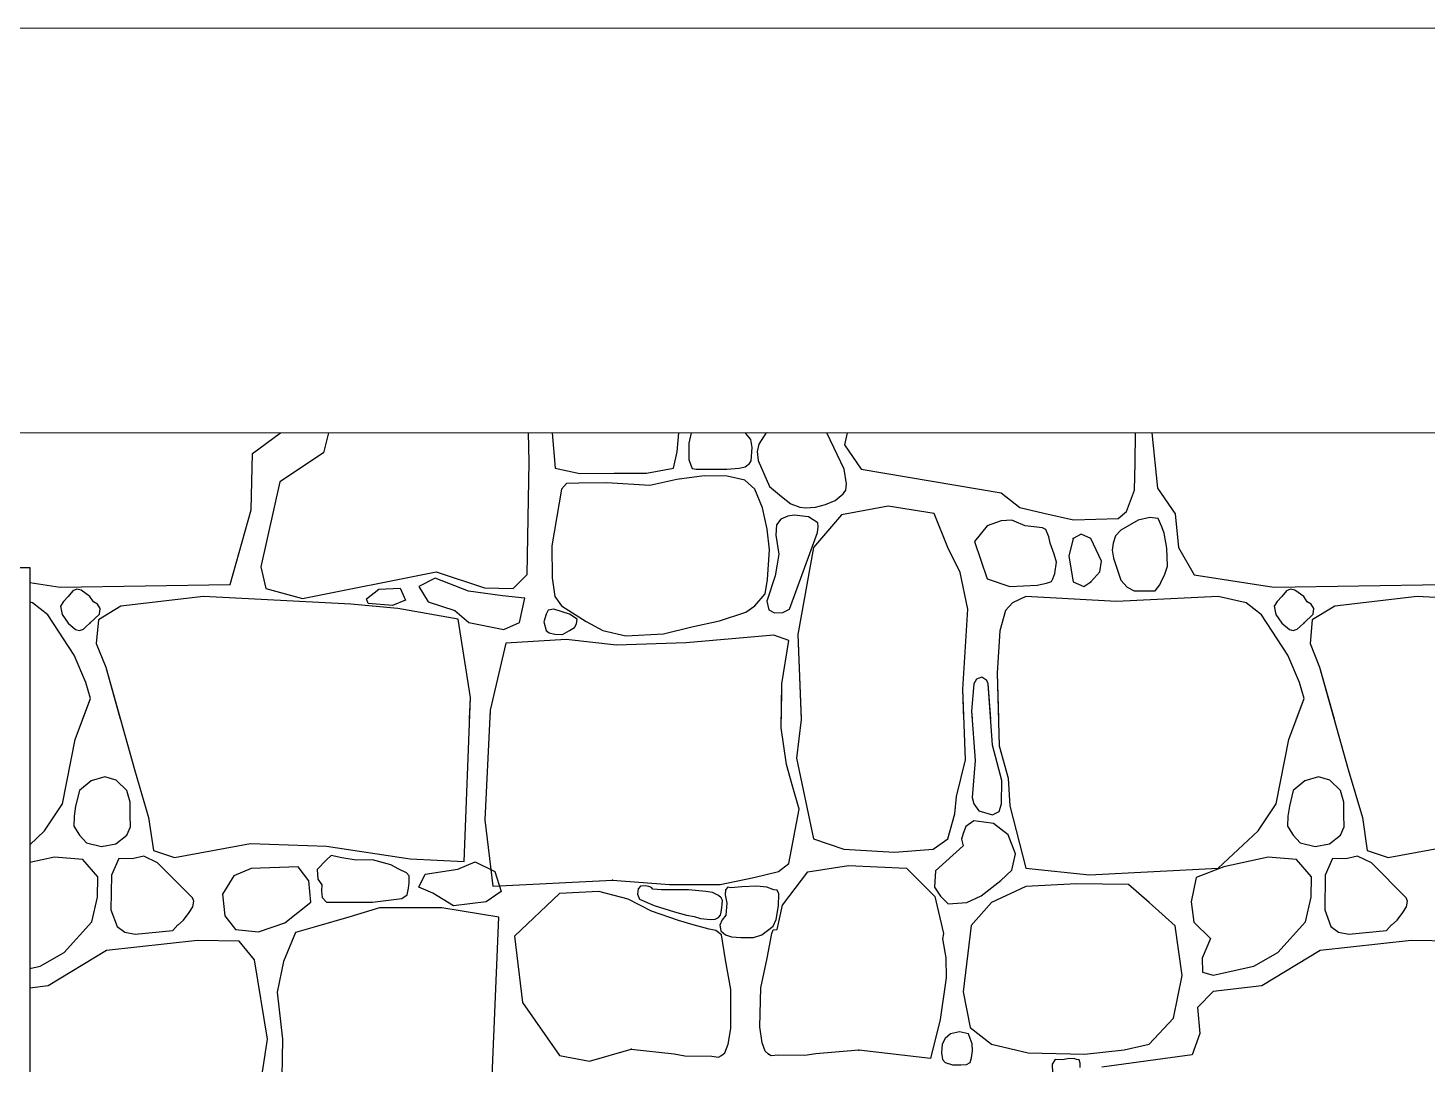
# Model space of a CAD drawing. Header units: feet. Extents: x -10410 to 374725, y -46422 to 88923.
# Drawn here: x 208370 to 209409, y 1087 to 1856 of the extents above; entities that cross this region are included whole.
import ezdxf

# ---------------------------------------------------------------- set-up
doc = ezdxf.new("R2010")
doc.units = ezdxf.units.FT
doc.header["$MEASUREMENT"] = 0
doc.layers.add('Конструктив - Перекрытия_Ном._пера__1', color=7, linetype='Continuous', lineweight=20)
doc.layers.add('Конструктив - Стены Несущие_Ном._пера__87', color=7, linetype='Continuous', lineweight=25, true_color=0x6a6a6a)

# ---------------------------------------------------------------- blocks, each defined once
blk = doc.blocks.new('*X14')
at = {"layer": 'Конструктив - Стены Несущие_Ном._пера__87', "linetype": 'Continuous'}
for p, q in [((208537, 1540.9), (208557.7, 1556.2)), ((208593.2, 1556.2), (208589.5, 1541.4)), ((208742, 1534.5), (208741.6, 1556.2)), ((208759.1, 1556.2), (208761.3, 1530)), ((208851.9, 1542), (208853, 1556.2)), ((208860.6, 1548.4), (208860.5, 1536.3)), ((208862.1, 1556.2), (208860.6, 1548.4)), ((208903.8, 1554.3), (208902.5, 1556.2)), ((208906.5, 1551.2), (208903.8, 1554.3)), ((208907.5, 1545.2), (208906.5, 1551.2)), ((208912.3, 1547.7), (208911.1, 1542.3)), ((208917.6, 1555.8), (208912.3, 1547.7)), ((208918.8, 1556.2), (208917.6, 1555.8)), ((208975.7, 1529.2), (208962.9, 1556.2)), ((208977.9, 1556.2), (208976, 1547.1)), ((208976, 1547.1), (208988.2, 1529.3)), ((209191.4, 1533.6), (209191.7, 1556.2)), ((209203.9, 1556.2), (209208.1, 1515.2)), ((208536, 1499.1), (208537, 1540.9)), ((208589.5, 1541.4), (208557.3, 1519.9)), ((208849.1, 1530), (208851.9, 1542)), ((208906.7, 1535.4), (208907.5, 1545.2)), ((208911.1, 1542.3), (208912, 1535.6)), ((208740.6, 1451), (208742, 1534.5)), ((208761.3, 1530), (208779.6, 1525.9)), ((208779.6, 1525.9), (208805.1, 1526.2)), ((208805.1, 1526.2), (208829.2, 1526.3)), ((208829.2, 1526.3), (208849.1, 1530)), ((208860.5, 1536.3), (208862, 1532.1)), ((208862, 1532.1), (208863, 1529.7)), ((208863, 1529.7), (208866, 1529.2)), ((208866, 1529.2), (208888.6, 1529.2)), ((208888.6, 1529.2), (208897.9, 1530)), ((208897.9, 1530), (208902.3, 1531)), ((208902.3, 1531), (208905.5, 1533.4)), ((208905.5, 1533.4), (208906.7, 1535.4)), ((208912, 1535.6), (208920.3, 1516.4)), ((208977.4, 1518.3), (208975.7, 1529.2)), ((208988.2, 1529.3), (209092.2, 1511.6)), ((209191, 1513.5), (209191.4, 1533.6)), ((208557.3, 1519.9), (208543.2, 1456.7)), ((208769.8, 1518.5), (208766.1, 1514.3)), ((208778.8, 1518.8), (208769.8, 1518.5)), ((208799.7, 1519.1), (208778.8, 1518.8)), ((208831.5, 1517.1), (208799.7, 1519.1)), ((208851.5, 1521.5), (208831.5, 1517.1)), ((208871.8, 1524.3), (208851.5, 1521.5)), ((208888.9, 1524), (208871.8, 1524.3)), ((208902.1, 1521.1), (208888.9, 1524)), ((208909.3, 1514.3), (208902.1, 1521.1)), ((208920.3, 1516.4), (208929.1, 1508.8)), ((208976.8, 1513.6), (208977.4, 1518.3)), ((208766.1, 1514.3), (208758.8, 1472.4)), ((208915.1, 1500.6), (208909.3, 1514.3)), ((208929.1, 1508.8), (208936.1, 1503.4)), ((208961.9, 1502.9), (208969, 1506)), ((208969, 1506), (208975, 1511)), ((208975, 1511), (208976.8, 1513.6)), ((209092.2, 1511.6), (209105.9, 1500.7)), ((209184.9, 1497.7), (209191, 1513.5)), ((209208.1, 1515.2), (209221, 1496.1)), ((208520.4, 1443.6), (208536, 1499.1)), ((208918.5, 1484.6), (208915.1, 1500.6)), ((208938.7, 1495), (208934, 1494.4)), ((208936.1, 1503.4), (208942.9, 1500.9)), ((208949.3, 1493.8), (208938.7, 1495)), ((208942.9, 1500.9), (208947.1, 1500.6)), ((208947.1, 1500.6), (208954.3, 1501.1)), ((208973.6, 1495.4), (208953, 1471.1)), ((208954.3, 1501.1), (208961.9, 1502.9)), ((209008.2, 1501.8), (208973.6, 1495.4)), ((209042.4, 1496.3), (209008.2, 1501.8)), ((209052.6, 1471.1), (209042.4, 1496.3)), ((209105.9, 1500.7), (209123.7, 1496.5)), ((209123.7, 1496.5), (209145.8, 1491.5)), ((209178.9, 1492.6), (209184.9, 1497.7)), ((209221, 1496.1), (209223.5, 1471.1)), ((208920.4, 1469.4), (208918.5, 1484.6)), ((208925.6, 1487.9), (208924.9, 1480.2)), ((208928.7, 1492.2), (208925.6, 1487.9)), ((208934, 1494.4), (208928.7, 1492.2)), ((208956.1, 1489.4), (208949.3, 1493.8)), ((208955.9, 1482.3), (208956.3, 1486.5)), ((208956.3, 1486.5), (208956.1, 1489.4)), ((209081.6, 1487.2), (209072.4, 1475.5)), ((209092.1, 1490.8), (209081.6, 1487.2)), ((209100.1, 1491.4), (209092.1, 1490.8)), ((209101.8, 1490.6), (209100.1, 1491.4)), ((209109.8, 1487.2), (209101.8, 1490.6)), ((209122.7, 1485.7), (209109.8, 1487.2)), ((209125.1, 1484.5), (209122.7, 1485.7)), ((209145.8, 1491.5), (209178.9, 1492.6)), ((209193.6, 1491.4), (209180.9, 1484)), ((209202.3, 1493.4), (209193.6, 1491.4)), ((209208.6, 1492.5), (209202.3, 1493.4)), ((209211.1, 1486.4), (209208.6, 1492.5)), ((209212.9, 1481.8), (209211.1, 1486.4)), ((208924.9, 1480.2), (208927.2, 1466.2)), ((208935.2, 1425.3), (208955.9, 1482.3)), ((209072.4, 1475.5), (209081.6, 1447.8)), ((209127.5, 1479), (209125.1, 1484.5)), ((209128.4, 1474.3), (209127.5, 1479)), ((209131.5, 1466.2), (209128.4, 1474.3)), ((209145.5, 1477.8), (209142.2, 1464.6)), ((209151.5, 1481), (209145.5, 1477.8)), ((209158.6, 1477.8), (209151.5, 1481)), ((209166.5, 1460.9), (209158.6, 1477.8)), ((209175.2, 1474.3), (209174.5, 1469.1)), ((209176.8, 1479.7), (209175.2, 1474.3)), ((209180.9, 1484), (209176.8, 1479.7)), ((209215, 1470.5), (209212.9, 1481.8)), ((208758.8, 1472.4), (208759.1, 1448.6)), ((208918.8, 1447.3), (208920.4, 1469.4)), ((208927.2, 1466.2), (208926.1, 1458.8)), ((208953, 1471.1), (208941.4, 1406.7)), ((209061.7, 1452.5), (209052.6, 1471.1)), ((209133.1, 1460.2), (209131.5, 1466.2)), ((209142.2, 1464.6), (209145.5, 1445.6)), ((209174.5, 1469.1), (209175.4, 1463.2)), ((209215.5, 1457.2), (209215, 1470.5)), ((209223.5, 1471.1), (209235.1, 1450.8)), ((208543.2, 1456.7), (208546.9, 1440.6)), ((208926.1, 1458.8), (208924.5, 1450.2)), ((209131.8, 1451.8), (209133.1, 1460.2)), ((209165.3, 1453), (209166.5, 1460.9)), ((209175.4, 1463.2), (209180.9, 1446.8)), ((209213.3, 1450.6), (209215.5, 1457.2)), ((208371.8, 1445.1), (208394.3, 1441.6)), ((208394.3, 1441.6), (208520.4, 1443.6)), ((208574.1, 1433.2), (208673.2, 1453)), ((208672.3, 1448.3), (208660.2, 1442.1)), ((208697, 1438.8), (208672.3, 1448.3)), ((208673.2, 1453), (208708.9, 1441.1)), ((208730.2, 1440.6), (208740.6, 1451)), ((208759.1, 1448.6), (208761.1, 1434.7)), ((208917.2, 1436.8), (208918.8, 1447.3)), ((208924.5, 1450.2), (208918.4, 1431.4)), ((209067.4, 1425.3), (209061.7, 1452.5)), ((209081.6, 1447.8), (209098.4, 1442.1)), ((209098.4, 1442.1), (209118.7, 1443.3)), ((209118.7, 1443.3), (209125.8, 1444.6)), ((209125.8, 1444.6), (209129.3, 1445.9)), ((209129.3, 1445.9), (209130.3, 1447.8)), ((209130.3, 1447.8), (209131.8, 1451.8)), ((209145.5, 1445.6), (209153.3, 1442.3)), ((209153.3, 1442.3), (209158.6, 1445.6)), ((209158.6, 1445.6), (209165.3, 1453)), ((209180.9, 1446.8), (209185.5, 1441.8)), ((209208.1, 1441.1), (209209.8, 1443.5)), ((209209.8, 1443.5), (209211.1, 1446.8)), ((209211.1, 1446.8), (209213.3, 1450.6)), ((209235.1, 1450.8), (209294.3, 1441.6)), ((209294.3, 1441.6), (209420.4, 1443.6)), ((208400.3, 1434.7), (208396.7, 1431)), ((208403.6, 1438.9), (208400.3, 1434.7)), ((208406.7, 1440.3), (208403.6, 1438.9)), ((208409.9, 1439.6), (208406.7, 1440.3)), ((208416.4, 1434.7), (208409.9, 1439.6)), ((208419.1, 1430.8), (208416.4, 1434.7)), ((208500.6, 1434.7), (208439.4, 1427.5)), ((208609.8, 1429.2), (208500.6, 1434.7)), ((208546.9, 1440.6), (208574.1, 1433.2)), ((208621.4, 1433), (208630.5, 1440.3)), ((208622.8, 1429.7), (208621.4, 1433)), ((208630.5, 1440.3), (208646.4, 1440.9)), ((208646.4, 1440.9), (208650.5, 1432.1)), ((208660.2, 1442.1), (208667.3, 1430.9)), ((208722.3, 1435.3), (208697, 1438.8)), ((208708.9, 1441.1), (208730.2, 1440.6)), ((208738.8, 1433.5), (208722.3, 1435.3)), ((208735, 1415.6), (208738.8, 1433.5)), ((208761.1, 1434.7), (208766.1, 1427.8)), ((208909.3, 1427.8), (208917.2, 1436.8)), ((209110.3, 1434.7), (209100.4, 1430.2)), ((209177.7, 1431), (209110.3, 1434.7)), ((209253.1, 1434.7), (209177.7, 1431)), ((209185.5, 1441.8), (209190.7, 1439)), ((209190.7, 1439), (209198.2, 1438.9)), ((209198.2, 1438.9), (209206.4, 1439.1)), ((209206.4, 1439.1), (209208.1, 1441.1)), ((209273.8, 1430.2), (209253.1, 1434.7)), ((209300.3, 1434.7), (209296.7, 1431)), ((209303.6, 1438.9), (209300.3, 1434.7)), ((209306.7, 1440.3), (209303.6, 1438.9)), ((209309.9, 1439.6), (209306.7, 1440.3)), ((209316.4, 1434.7), (209309.9, 1439.6)), ((209319.1, 1430.8), (209316.4, 1434.7)), ((209400.6, 1434.7), (209339.4, 1427.5)), ((209509.8, 1429.2), (209400.6, 1434.7)), ((208373.8, 1430.2), (208371.8, 1430.6)), ((208385.1, 1421.3), (208373.8, 1430.2)), ((208396.7, 1431), (208394.6, 1427.7)), ((208394.6, 1427.7), (208395.7, 1421.5)), ((208422, 1429.2), (208419.1, 1430.8)), ((208423.9, 1426), (208422, 1429.2)), ((208439.4, 1427.5), (208422.8, 1417.6)), ((208423.4, 1421.7), (208423.9, 1426)), ((208644.7, 1426), (208609.8, 1429.2)), ((208640.8, 1428.2), (208622.8, 1429.7)), ((208650.5, 1432.1), (208640.8, 1428.2)), ((208689.5, 1418.1), (208644.7, 1426)), ((208667.3, 1430.9), (208687, 1424.4)), ((208687, 1424.4), (208697.3, 1415.6)), ((208756.2, 1424.7), (208754.6, 1421.7)), ((208760.3, 1425.4), (208756.2, 1424.7)), ((208772, 1421.7), (208760.3, 1425.4)), ((208766.1, 1427.8), (208784.4, 1416.3)), ((208883.2, 1416.8), (208902.7, 1423.1)), ((208902.7, 1423.1), (208909.3, 1427.8)), ((208918.4, 1431.4), (208919.8, 1425)), ((208919.8, 1425), (208924, 1422.7)), ((208924, 1422.7), (208930.2, 1423)), ((208930.2, 1423), (208935.2, 1425.3)), ((209063.7, 1366.1), (209067.4, 1425.3)), ((209095.2, 1424.3), (209091, 1409.4)), ((209100.4, 1430.2), (209095.2, 1424.3)), ((209285.1, 1421.3), (209273.8, 1430.2)), ((209296.7, 1431), (209294.6, 1427.7)), ((209294.6, 1427.7), (209295.7, 1421.5)), ((209322, 1429.2), (209319.1, 1430.8)), ((209323.9, 1426), (209322, 1429.2)), ((209339.4, 1427.5), (209322.8, 1417.6)), ((209323.4, 1421.7), (209323.9, 1426)), ((208404.7, 1391.3), (208385.1, 1421.3)), ((208395.7, 1421.5), (208400.3, 1414.9)), ((208400.3, 1414.9), (208405.8, 1410.4)), ((208411.6, 1410.5), (208413.7, 1412.6)), ((208413.7, 1412.6), (208416.4, 1414.9)), ((208416.4, 1414.9), (208423.4, 1421.7)), ((208422.8, 1417.6), (208421.1, 1400)), ((208698.5, 1359.9), (208689.5, 1418.1)), ((208697.3, 1415.6), (208723.2, 1410.3)), ((208723.2, 1410.3), (208735, 1415.6)), ((208754.6, 1421.7), (208752.9, 1416.1)), ((208752.9, 1416.1), (208754.6, 1409.5)), ((208777.6, 1418), (208772, 1421.7)), ((208775.7, 1411.7), (208777.3, 1414.4)), ((208777.3, 1414.4), (208777.6, 1418)), ((208784.4, 1416.3), (208796.7, 1409.5)), ((208841.6, 1407.1), (208862.6, 1412.3)), ((208862.6, 1412.3), (208883.2, 1416.8)), ((209304.7, 1391.3), (209285.1, 1421.3)), ((209295.7, 1421.5), (209300.3, 1414.9)), ((209300.3, 1414.9), (209305.8, 1410.4)), ((209311.6, 1410.5), (209313.7, 1412.6)), ((209313.7, 1412.6), (209316.4, 1414.9)), ((209316.4, 1414.9), (209323.4, 1421.7)), ((209322.8, 1417.6), (209321.1, 1400)), ((208405.8, 1410.4), (208408.7, 1409.6)), ((208408.7, 1409.6), (208411.6, 1410.5)), ((208769.6, 1403), (208724.8, 1400.3)), ((208754.6, 1409.5), (208757, 1407.8)), ((208757, 1407.8), (208761, 1406.9)), ((208761, 1406.9), (208766.9, 1406.6)), ((208766.9, 1406.6), (208772, 1409.5)), ((208806.9, 1398.8), (208769.6, 1403)), ((208772, 1409.5), (208775.7, 1411.7)), ((208796.7, 1409.5), (208813.8, 1405.6)), ((208813.8, 1405.6), (208841.6, 1407.1)), ((208923.6, 1406.2), (208858.4, 1400.5)), ((208934.6, 1402.1), (208923.6, 1406.2)), ((208929.5, 1370), (208934.6, 1402.1)), ((208941.4, 1406.7), (208943.8, 1343.5)), ((209091, 1409.4), (209089.2, 1378.2)), ((209305.8, 1410.4), (209308.7, 1409.6)), ((209308.7, 1409.6), (209311.6, 1410.5)), ((208413.4, 1371), (208404.7, 1391.3)), ((208421.1, 1400), (208428.1, 1382.4)), ((208724.8, 1400.3), (208713.1, 1350.5)), ((208858.4, 1400.5), (208806.9, 1398.8)), ((209313.4, 1371), (209304.7, 1391.3)), ((209321.1, 1400), (209328.1, 1382.4)), ((208428.1, 1382.4), (208449.5, 1306.6)), ((209328.1, 1382.4), (209349.5, 1306.6)), ((208416.8, 1359.1), (208413.4, 1371)), ((209073.8, 1373.5), (209071.9, 1370)), ((209077.7, 1374.9), (209073.8, 1373.5)), ((209081.5, 1372.4), (209077.7, 1374.9)), ((209082.5, 1370), (209081.5, 1372.4)), ((209089.2, 1378.2), (209090.5, 1324)), ((209316.8, 1359.1), (209313.4, 1371)), ((208929, 1337.5), (208929.5, 1370)), ((209065.7, 1313.6), (209063.7, 1366.1)), ((209071.9, 1370), (209070.1, 1349.9)), ((209085.7, 1324.6), (209082.5, 1370)), ((208405.5, 1328.7), (208416.8, 1359.1)), ((208693.8, 1238.3), (208698.5, 1359.9)), ((208713.1, 1350.5), (208709.2, 1269.1)), ((209070.1, 1349.9), (209072.8, 1313.3)), ((209305.5, 1328.7), (209316.8, 1359.1)), ((208943.8, 1343.5), (208940.4, 1315)), ((208932.8, 1310.3), (208929, 1337.5)), ((208396, 1281.1), (208405.5, 1328.7)), ((209092.5, 1298.5), (209085.7, 1324.6)), ((209090.5, 1324), (209097.2, 1300.2)), ((209296, 1281.1), (209305.5, 1328.7)), ((208937, 1295.1), (208932.8, 1310.3)), ((208940.4, 1315), (208953, 1255.1)), ((209059, 1286.6), (209065.7, 1313.6)), ((209072.8, 1313.3), (209070.6, 1285.7)), ((208417.3, 1298.1), (208408.6, 1291)), ((208427.5, 1301), (208417.3, 1298.1)), ((208435.8, 1298.6), (208427.5, 1301)), ((208443.8, 1291), (208435.8, 1298.6)), ((208449.5, 1306.6), (208459.9, 1271)), ((209092.4, 1281.1), (209092.5, 1298.5)), ((209097.2, 1300.2), (209098.4, 1279.6)), ((209317.3, 1298.1), (209308.6, 1291)), ((209327.5, 1301), (209317.3, 1298.1)), ((209335.8, 1298.6), (209327.5, 1301)), ((209343.8, 1291), (209335.8, 1298.6)), ((209349.5, 1306.6), (209359.9, 1271)), ((208408.6, 1291), (208405.8, 1279.3)), ((208446.1, 1282.4), (208443.8, 1291)), ((208942.3, 1277.1), (208937, 1295.1)), ((209308.6, 1291), (209305.8, 1279.3)), ((209346.1, 1282.4), (209343.8, 1291)), ((208382.7, 1261), (208396, 1281.1)), ((208405.8, 1279.3), (208404.6, 1272)), ((208446.3, 1273), (208446.1, 1282.4)), ((208934.6, 1236.8), (208942.3, 1277.1)), ((209057.8, 1273.7), (209059, 1286.6)), ((209070.6, 1285.7), (209071.9, 1281.1)), ((209071.9, 1281.1), (209075.6, 1276)), ((209090.6, 1275.5), (209092.4, 1281.1)), ((209098.4, 1279.6), (209110.3, 1233.3)), ((209282.7, 1261), (209296, 1281.1)), ((209305.8, 1279.3), (209304.6, 1272)), ((209346.3, 1273), (209346.1, 1282.4)), ((208404.6, 1272), (208404.5, 1264.6)), ((208446.4, 1264), (208446.3, 1273)), ((208459.9, 1271), (208463.4, 1246.4)), ((208709.2, 1269.1), (208715.2, 1220.1)), ((209052.6, 1255.1), (209057.8, 1273.7)), ((209071.9, 1268.4), (209065.9, 1264.4)), ((209079.3, 1267.5), (209071.9, 1268.4)), ((209075.6, 1276), (209085.6, 1272.9)), ((209086.3, 1266.4), (209079.3, 1267.5)), ((209085.6, 1272.9), (209090.6, 1275.5)), ((209304.6, 1272), (209304.5, 1264.6)), ((209346.4, 1264), (209346.3, 1273)), ((209359.9, 1271), (209363.4, 1246.4)), ((208371.8, 1250.8), (208382.7, 1261)), ((208404.5, 1264.6), (208408.6, 1257.8)), ((208408.6, 1257.8), (208413.8, 1252.2)), ((208435.6, 1251.5), (208443.8, 1257.8)), ((208443.8, 1257.8), (208446.4, 1264)), ((209064, 1259), (209062.7, 1254.8)), ((209065.9, 1264.4), (209064, 1259)), ((209097.3, 1258.1), (209086.3, 1266.4)), ((209102.7, 1244.1), (209097.3, 1258.1)), ((209253.1, 1233.3), (209282.7, 1261)), ((209304.5, 1264.6), (209308.6, 1257.8)), ((209308.6, 1257.8), (209313.8, 1252.2)), ((209335.6, 1251.5), (209343.8, 1257.8)), ((209343.8, 1257.8), (209346.4, 1264)), ((208413.8, 1252.2), (208424.9, 1249.5)), ((208424.9, 1249.5), (208435.6, 1251.5)), ((208463.4, 1246.4), (208479, 1241.2)), ((208479, 1241.2), (208535.5, 1251.6)), ((208535.5, 1251.6), (208591.7, 1249.7)), ((208591.7, 1249.7), (208653.9, 1240.2)), ((208953, 1255.1), (208975.3, 1247.4)), ((208975.3, 1247.4), (209012.9, 1245.2)), ((209012.9, 1245.2), (209041.7, 1247.4)), ((209041.7, 1247.4), (209052.6, 1255.1)), ((209064, 1249.9), (209043.3, 1231.5)), ((209062.7, 1254.8), (209064, 1249.9)), ((209313.8, 1252.2), (209324.9, 1249.5)), ((209324.9, 1249.5), (209335.6, 1251.5)), ((209363.4, 1246.4), (209379, 1241.2)), ((209379, 1241.2), (209435.5, 1251.6)), ((208390.1, 1241.5), (208371.8, 1237.6)), ((208411.2, 1239.7), (208390.1, 1241.5)), ((208422.3, 1226.9), (208411.2, 1239.7)), ((208437.9, 1240.5), (208432.3, 1228.1)), ((208447.6, 1240.2), (208437.9, 1240.5)), ((208456.3, 1242.4), (208447.6, 1240.2)), ((208466.6, 1237.3), (208456.3, 1242.4)), ((208492.4, 1211.5), (208466.6, 1237.3)), ((208591.7, 1239.5), (208584.8, 1232.3)), ((208595.3, 1242.9), (208591.7, 1239.5)), ((208603.1, 1241.1), (208595.3, 1242.9)), ((208613.8, 1239.3), (208603.1, 1241.1)), ((208625.9, 1239.5), (208613.8, 1239.3)), ((208639.6, 1235.9), (208625.9, 1239.5)), ((208645.5, 1232.6), (208639.6, 1235.9)), ((208653.9, 1240.2), (208693.8, 1238.3)), ((208689.1, 1232.6), (208702.1, 1238)), ((208702.1, 1238), (208716.6, 1230.8)), ((208927, 1230.8), (208934.6, 1236.8)), ((209099.9, 1232), (209102.7, 1244.1)), ((209290.1, 1241.5), (209257.2, 1234.5)), ((209311.2, 1239.7), (209290.1, 1241.5)), ((209322.3, 1226.9), (209311.2, 1239.7)), ((209337.9, 1240.5), (209332.3, 1228.1)), ((209347.6, 1240.2), (209337.9, 1240.5)), ((209356.3, 1242.4), (209347.6, 1240.2)), ((209366.6, 1237.3), (209356.3, 1242.4)), ((209392.4, 1211.5), (209366.6, 1237.3)), ((208422, 1212), (208422.3, 1226.9)), ((208432.3, 1228.1), (208432, 1202.6)), ((208523.1, 1227.6), (208514.8, 1214.2)), ((208536, 1233.1), (208523.1, 1227.6)), ((208570.7, 1234.5), (208536, 1233.1)), ((208578.8, 1223.9), (208570.7, 1234.5)), ((208584.8, 1232.3), (208585.4, 1225.2)), ((208585.4, 1225.2), (208588.3, 1221.1)), ((208651.1, 1229.9), (208645.5, 1232.6)), ((208653.2, 1227.6), (208651.1, 1229.9)), ((208653.2, 1222.4), (208653.2, 1227.6)), ((208660.2, 1219.2), (208664.9, 1229)), ((208664.9, 1229), (208689.1, 1232.6)), ((208716.6, 1230.8), (208721.3, 1216)), ((208883.8, 1221.4), (208908.8, 1226.4)), ((208908.8, 1226.4), (208927, 1230.8)), ((208929.9, 1205.9), (208948.8, 1230.6)), ((208948.8, 1230.6), (208978.8, 1235.3)), ((208978.8, 1235.3), (209021.9, 1233.3)), ((209021.9, 1233.3), (209042.8, 1212.3)), ((209043.3, 1231.5), (209042.7, 1219.3)), ((209091.9, 1224.2), (209099.9, 1232)), ((209110.3, 1233.3), (209157.6, 1228.4)), ((209157.6, 1228.4), (209253.1, 1233.3)), ((209236.6, 1226.4), (209232.9, 1208.4)), ((209257.2, 1234.5), (209236.6, 1226.4)), ((209322, 1212), (209322.3, 1226.9)), ((209332.3, 1228.1), (209332, 1202.6)), ((208580.2, 1208.3), (208578.8, 1223.9)), ((208588.3, 1221.1), (208588.1, 1216.7)), ((208588.1, 1216.7), (208588.7, 1211.6)), ((208651.6, 1213.6), (208652.7, 1218.5)), ((208652.7, 1218.5), (208653.2, 1222.4)), ((208670.7, 1214.9), (208660.2, 1219.2)), ((208685.9, 1205.5), (208670.7, 1214.9)), ((208721.3, 1216), (208710.1, 1208.4)), ((208715.2, 1220.1), (208803.9, 1224.6)), ((208793.7, 1216.2), (208764.6, 1214.6)), ((208815.5, 1210.3), (208793.7, 1216.2)), ((208803.9, 1224.6), (208846.1, 1221.4)), ((208822.9, 1218.1), (208822.3, 1214.1)), ((208824.7, 1220.1), (208822.9, 1218.1)), ((208828.3, 1220.4), (208824.7, 1220.1)), ((208830.9, 1219.9), (208828.3, 1220.4)), ((208832.8, 1219), (208830.9, 1219.9)), ((208833.9, 1217.8), (208832.8, 1219)), ((208840.3, 1217.3), (208833.9, 1217.8)), ((208860.2, 1217.4), (208840.3, 1217.3)), ((208846.1, 1221.4), (208883.8, 1221.4)), ((208873, 1216.2), (208860.2, 1217.4)), ((208878, 1215.4), (208873, 1216.2)), ((208882.6, 1213.2), (208878, 1215.4)), ((208887.7, 1217.4), (208887.4, 1213.6)), ((208889.5, 1219.2), (208887.7, 1217.4)), ((208891.7, 1218.9), (208889.5, 1219.2)), ((208899.7, 1219.5), (208891.7, 1218.9)), ((208910.9, 1220), (208899.7, 1219.5)), ((208918.2, 1219.3), (208910.9, 1220)), ((208923.6, 1217.4), (208918.2, 1219.3)), ((208926.1, 1217), (208923.6, 1217.4)), ((208927.3, 1214.4), (208926.1, 1217)), ((209042.7, 1219.3), (209047, 1212.7)), ((209077.2, 1212.9), (209091.9, 1224.2)), ((209110.3, 1219.7), (209085, 1208)), ((209147.9, 1221.7), (209110.3, 1219.7)), ((209186.6, 1221.4), (209147.9, 1221.7)), ((209201.9, 1208), (209186.6, 1221.4)), ((208417.7, 1193.6), (208422, 1212)), ((208489.9, 1200.5), (208492.7, 1204.7)), ((208493.4, 1208.9), (208492.4, 1211.5)), ((208492.7, 1204.7), (208493.4, 1208.9)), ((208514.8, 1214.2), (208516.4, 1198.1)), ((208561, 1192.9), (208580.2, 1208.3)), ((208588.7, 1211.6), (208591.7, 1208.3)), ((208591.7, 1208.3), (208625.9, 1208.3)), ((208625.9, 1208.3), (208647.7, 1211)), ((208647.7, 1211), (208651.6, 1213.6)), ((208710.1, 1208.4), (208685.9, 1205.5)), ((208764.6, 1214.6), (208731.3, 1182.9)), ((208832.7, 1201.5), (208815.5, 1210.3)), ((208822.3, 1214.1), (208824, 1210.3)), ((208824, 1210.3), (208834.7, 1205.8)), ((208834.7, 1205.8), (208849.8, 1201)), ((208884.4, 1211.5), (208882.6, 1213.2)), ((208885.5, 1209.3), (208884.4, 1211.5)), ((208885, 1204.2), (208885.3, 1206.8)), ((208885.3, 1206.8), (208885.5, 1209.3)), ((208887.4, 1213.6), (208888.6, 1207.5)), ((208888.6, 1207.5), (208888, 1198.6)), ((208925.3, 1195.4), (208926.9, 1205.4)), ((208926.1, 1188), (208929.9, 1205.9)), ((208926.9, 1205.4), (208927.3, 1214.4)), ((209042.8, 1212.3), (209049.2, 1184.9)), ((209047, 1212.7), (209052.9, 1207)), ((209052.9, 1207), (209066.7, 1208)), ((209066.7, 1208), (209077.2, 1212.9)), ((209085, 1208), (209069.9, 1191)), ((209221.2, 1190.7), (209201.9, 1208)), ((209232.9, 1208.4), (209234.9, 1193.4)), ((209317.7, 1193.6), (209322, 1212)), ((209389.9, 1200.5), (209392.7, 1204.7)), ((209393.4, 1208.9), (209392.4, 1211.5)), ((209392.7, 1204.7), (209393.4, 1208.9)), ((208432, 1202.6), (208436.5, 1190.1)), ((208481.5, 1191.2), (208485.7, 1194.9)), ((208485.7, 1194.9), (208489.9, 1200.5)), ((208516.4, 1198.1), (208524.3, 1188)), ((208608.3, 1197.1), (208584.3, 1190.2)), ((208631.1, 1204.1), (208608.3, 1197.1)), ((208654.1, 1204.1), (208631.1, 1204.1)), ((208677.2, 1204.1), (208654.1, 1204.1)), ((208719.7, 1197), (208677.2, 1204.1)), ((208714.1, 1067.4), (208719.7, 1197)), ((208852.7, 1194.7), (208832.7, 1201.5)), ((208849.8, 1201), (208858.8, 1198.6)), ((208863.7, 1191.3), (208852.7, 1194.7)), ((208858.8, 1198.6), (208864.5, 1197.6)), ((208864.5, 1197.6), (208869.1, 1196.1)), ((208869.1, 1196.1), (208876.6, 1195.4)), ((208876.6, 1195.4), (208880, 1195.7)), ((208880, 1195.7), (208882.6, 1196.9)), ((208882.6, 1196.9), (208883.9, 1198.5)), ((208885.1, 1195.1), (208883.5, 1191.2)), ((208883.9, 1198.5), (208884.4, 1200.8)), ((208884.4, 1200.8), (208885, 1204.2)), ((208888, 1198.6), (208885.1, 1195.1)), ((208922.9, 1190.5), (208925.3, 1195.4)), ((209332, 1202.6), (209336.5, 1190.1)), ((209381.5, 1191.2), (209385.7, 1194.9)), ((209385.7, 1194.9), (209389.9, 1200.5)), ((208397.3, 1170.9), (208417.7, 1193.6)), ((208436.5, 1190.1), (208442.2, 1185.9)), ((208442.2, 1185.9), (208450, 1184.5)), ((208450, 1184.5), (208477.8, 1187.2)), ((208477.8, 1187.2), (208481.6, 1191.4)), ((208524.3, 1188), (208541.4, 1186.2)), ((208541.4, 1186.2), (208561, 1192.9)), ((208568.9, 1185.6), (208559.8, 1164.1)), ((208584.3, 1190.2), (208568.9, 1185.6)), ((208875.5, 1188.2), (208863.7, 1191.3)), ((208880.6, 1187.2), (208875.5, 1188.2)), ((208884.6, 1183.9), (208880.6, 1187.2)), ((208883.5, 1191.2), (208884.3, 1186.9)), ((208884.3, 1186.9), (208887.7, 1183.9)), ((208887.7, 1165.5), (208884.6, 1183.9)), ((208887.7, 1183.9), (208892.1, 1182.6)), ((208908.4, 1182.1), (208914.5, 1183.9)), ((208914.5, 1183.9), (208922.9, 1190.5)), ((208918.5, 1166.6), (208922, 1184.9)), ((208922, 1184.9), (208923.1, 1187.7)), ((208923.1, 1187.7), (208926.1, 1188)), ((209049.2, 1184.9), (209048.7, 1181.1)), ((209069.9, 1191), (209064, 1141.7)), ((209226.4, 1153.8), (209221.2, 1190.7)), ((209234.9, 1193.4), (209247.2, 1181.3)), ((209297.3, 1170.9), (209317.7, 1193.6)), ((209336.5, 1190.1), (209342.2, 1185.9)), ((209342.2, 1185.9), (209350, 1184.5)), ((209350, 1184.5), (209377.8, 1187.2)), ((209377.8, 1187.2), (209381.6, 1191.4)), ((208496.1, 1179.8), (208428.7, 1172.4)), ((208527.1, 1179.3), (208496.1, 1179.8)), ((208538.5, 1165.5), (208527.1, 1179.3)), ((208731.3, 1182.9), (208737.2, 1133.9)), ((208892.1, 1182.6), (208899.1, 1181.9)), ((208899.1, 1181.9), (208908.4, 1182.1)), ((209048.7, 1181.1), (209051.1, 1167)), ((209247.2, 1181.3), (209241.1, 1166.7)), ((209396.1, 1179.8), (209328.7, 1172.4)), ((209427.1, 1179.3), (209396.1, 1179.8)), ((208379.4, 1160.7), (208397.3, 1170.9)), ((208428.7, 1172.4), (208385.4, 1146.1)), ((208548.1, 1106.5), (208538.5, 1165.5)), ((208559.8, 1164.1), (208555.3, 1141.5)), ((208891.7, 1143.4), (208887.7, 1165.5)), ((208913.9, 1144.6), (208918.5, 1166.6)), ((209051.1, 1167), (209051.3, 1152.2)), ((209241.1, 1166.7), (209241.3, 1156.3)), ((209279.4, 1160.7), (209297.3, 1170.9)), ((209328.7, 1172.4), (209285.4, 1146.1)), ((208371.8, 1159), (208379.4, 1160.7)), ((209219.8, 1122.3), (209226.4, 1153.8)), ((209241.3, 1156.3), (209249.2, 1154.1)), ((209249.2, 1154.1), (209279.4, 1160.7)), ((208385.4, 1146.1), (208371.8, 1144.5)), ((208891.7, 1114.6), (208891.7, 1143.4)), ((208913.1, 1115.7), (208913.9, 1144.6)), ((209051.3, 1152.2), (209046.8, 1121.3)), ((209285.4, 1146.1), (209249.2, 1141.9)), ((208555.3, 1141.5), (208559.2, 1106.7)), ((208737.2, 1133.9), (208764.6, 1094.6)), ((209064, 1141.7), (209069.2, 1115.2)), ((209249.2, 1141.9), (209237.6, 1130)), ((209046.8, 1121.3), (209039.6, 1092.3)), ((209201.9, 1103), (209219.8, 1122.3)), ((209237.6, 1130), (209239.3, 1110.7)), ((208889.6, 1102.9), (208891.7, 1114.6)), ((208914.8, 1104), (208913.1, 1115.7)), ((209061.2, 1112.1), (209054.5, 1110.6)), ((209067.8, 1110.5), (209061.2, 1112.1)), ((209069.2, 1115.2), (209085, 1103)), ((208539.4, 1050), (208548.1, 1106.5)), ((208559.2, 1106.7), (208558.3, 1058.2)), ((208887.1, 1096.6), (208889.6, 1102.9)), ((208917.1, 1097.7), (208914.8, 1104)), ((209048.3, 1102.9), (209047.8, 1096.5)), ((209050.6, 1107), (209048.3, 1102.9)), ((209054.5, 1110.6), (209050.6, 1107)), ((209069.2, 1107), (209067.8, 1110.5)), ((209070.7, 1103.2), (209069.2, 1107)), ((209070.9, 1097.9), (209070.7, 1103.2)), ((209085, 1103), (209112, 1096.6)), ((209183.3, 1098.8), (209201.9, 1103)), ((209239.3, 1110.7), (209233.6, 1095.1)), ((208764.6, 1094.6), (208786.8, 1090.4)), ((208786.8, 1090.4), (208817.7, 1099.2)), ((208817.7, 1099.2), (208849.6, 1095.7)), ((208849.6, 1095.7), (208857.6, 1094.2)), ((208857.6, 1094.2), (208877.5, 1093.9)), ((208877.5, 1093.9), (208882.6, 1093.3)), ((208882.6, 1093.3), (208884.6, 1094.6)), ((208884.6, 1094.6), (208887.1, 1096.6)), ((208919.6, 1095.6), (208917.1, 1097.7)), ((208921.6, 1094.2), (208919.6, 1095.6)), ((208926.7, 1094.7), (208921.6, 1094.2)), ((208946.6, 1094.5), (208926.7, 1094.7)), ((208954.6, 1095.7), (208946.6, 1094.5)), ((208986.6, 1098.4), (208954.6, 1095.7)), ((209039.6, 1092.3), (208986.6, 1098.4)), ((209047.8, 1096.5), (209048.7, 1091.6)), ((209048.7, 1091.6), (209050.6, 1089.4)), ((209069.2, 1089.4), (209070.1, 1092.7)), ((209070.1, 1092.7), (209070.9, 1097.9)), ((209112, 1096.6), (209153.9, 1095.4)), ((209132.1, 1091.6), (209129.8, 1088.2)), ((209137.5, 1091.2), (209132.1, 1091.6)), ((209142.6, 1092.3), (209137.5, 1091.2)), ((209146.7, 1092.1), (209142.6, 1092.3)), ((209148, 1091.6), (209146.7, 1092.1)), ((209150, 1091.3), (209148, 1091.6)), ((209150.6, 1088.9), (209150, 1091.3)), ((209153.9, 1095.4), (209183.3, 1098.8)), ((209233.6, 1095.1), (209166.8, 1085.9)), ((209050.6, 1089.4), (209055.9, 1087.6)), ((209055.9, 1087.6), (209062.2, 1087.5)), ((209062.2, 1087.5), (209066.3, 1087.9)), ((209066.3, 1087.9), (209069.2, 1089.4)), ((209129.8, 1088.2), (209130.1, 1081.5)), ((209150.7, 1085.5), (209150.6, 1088.9))]:
    blk.add_line(p, q, dxfattribs=at)
for p in [(209145.5, 1477.8), (209158.6, 1445.6), (208416.4, 1414.9), (209316.4, 1414.9), (208803.9, 1224.6), (208817.7, 1099.2), (208884.6, 1094.6), (208884.6, 1094.6), (208919.6, 1095.6), (208919.6, 1095.6), (208986.6, 1098.4)]:
    blk.add_point(p, dxfattribs=at)
blk = doc.blocks.new('Штриховка_7', base_point=(0, 0))
at = {"layer": 'Конструктив - Стены Несущие_Ном._пера__87', "linetype": 'Continuous'}
blk.add_blockref('*X14', (0, 0), dxfattribs=at)
blk = doc.blocks.new('*X20')
at = {"layer": 'Конструктив - Стены Несущие_Ном._пера__87', "linetype": 'Continuous'}
for p, q in [((208537, 1540.9), (208557.7, 1556.2)), ((208593.2, 1556.2), (208589.5, 1541.4)), ((208742, 1534.5), (208741.6, 1556.2)), ((208759.1, 1556.2), (208761.3, 1530)), ((208851.9, 1542), (208853, 1556.2)), ((208860.6, 1548.4), (208860.5, 1536.3)), ((208862.1, 1556.2), (208860.6, 1548.4)), ((208903.8, 1554.3), (208902.5, 1556.2)), ((208906.5, 1551.2), (208903.8, 1554.3)), ((208907.5, 1545.2), (208906.5, 1551.2)), ((208912.3, 1547.7), (208911.1, 1542.3)), ((208917.6, 1555.8), (208912.3, 1547.7)), ((208918.8, 1556.2), (208917.6, 1555.8)), ((208975.7, 1529.2), (208962.9, 1556.2)), ((208977.9, 1556.2), (208976, 1547.1)), ((208976, 1547.1), (208988.2, 1529.3)), ((209191.4, 1533.6), (209191.7, 1556.2)), ((209203.9, 1556.2), (209208.1, 1515.2)), ((208536, 1499.1), (208537, 1540.9)), ((208589.5, 1541.4), (208557.3, 1519.9)), ((208849.1, 1530), (208851.9, 1542)), ((208906.7, 1535.4), (208907.5, 1545.2)), ((208911.1, 1542.3), (208912, 1535.6)), ((208740.6, 1451), (208742, 1534.5)), ((208761.3, 1530), (208779.6, 1525.9)), ((208779.6, 1525.9), (208805.1, 1526.2)), ((208805.1, 1526.2), (208829.2, 1526.3)), ((208829.2, 1526.3), (208849.1, 1530)), ((208860.5, 1536.3), (208862, 1532.1)), ((208862, 1532.1), (208863, 1529.7)), ((208863, 1529.7), (208866, 1529.2)), ((208866, 1529.2), (208888.6, 1529.2)), ((208888.6, 1529.2), (208897.9, 1530)), ((208897.9, 1530), (208902.3, 1531)), ((208902.3, 1531), (208905.5, 1533.4)), ((208905.5, 1533.4), (208906.7, 1535.4)), ((208912, 1535.6), (208920.3, 1516.4)), ((208977.4, 1518.3), (208975.7, 1529.2)), ((208988.2, 1529.3), (209092.2, 1511.6)), ((209191, 1513.5), (209191.4, 1533.6)), ((208557.3, 1519.9), (208543.2, 1456.7)), ((208769.8, 1518.5), (208766.1, 1514.3)), ((208778.8, 1518.8), (208769.8, 1518.5)), ((208799.7, 1519.1), (208778.8, 1518.8)), ((208831.5, 1517.1), (208799.7, 1519.1)), ((208851.5, 1521.5), (208831.5, 1517.1)), ((208871.8, 1524.3), (208851.5, 1521.5)), ((208888.9, 1524), (208871.8, 1524.3)), ((208902.1, 1521.1), (208888.9, 1524)), ((208909.3, 1514.3), (208902.1, 1521.1)), ((208920.3, 1516.4), (208929.1, 1508.8)), ((208976.8, 1513.6), (208977.4, 1518.3)), ((208766.1, 1514.3), (208758.8, 1472.4)), ((208915.1, 1500.6), (208909.3, 1514.3)), ((208929.1, 1508.8), (208936.1, 1503.4)), ((208961.9, 1502.9), (208969, 1506)), ((208969, 1506), (208975, 1511)), ((208975, 1511), (208976.8, 1513.6)), ((209092.2, 1511.6), (209105.9, 1500.7)), ((209184.9, 1497.7), (209191, 1513.5)), ((209208.1, 1515.2), (209221, 1496.1)), ((208520.4, 1443.6), (208536, 1499.1)), ((208918.5, 1484.6), (208915.1, 1500.6)), ((208938.7, 1495), (208934, 1494.4)), ((208936.1, 1503.4), (208942.9, 1500.9)), ((208949.3, 1493.8), (208938.7, 1495)), ((208942.9, 1500.9), (208947.1, 1500.6)), ((208947.1, 1500.6), (208954.3, 1501.1)), ((208973.6, 1495.4), (208953, 1471.1)), ((208954.3, 1501.1), (208961.9, 1502.9)), ((209008.2, 1501.8), (208973.6, 1495.4)), ((209042.4, 1496.3), (209008.2, 1501.8)), ((209052.6, 1471.1), (209042.4, 1496.3)), ((209105.9, 1500.7), (209123.7, 1496.5)), ((209123.7, 1496.5), (209145.8, 1491.5)), ((209178.9, 1492.6), (209184.9, 1497.7)), ((209221, 1496.1), (209223.5, 1471.1)), ((208920.4, 1469.4), (208918.5, 1484.6)), ((208925.6, 1487.9), (208924.9, 1480.2)), ((208928.7, 1492.2), (208925.6, 1487.9)), ((208934, 1494.4), (208928.7, 1492.2)), ((208956.1, 1489.4), (208949.3, 1493.8)), ((208955.9, 1482.3), (208956.3, 1486.5)), ((208956.3, 1486.5), (208956.1, 1489.4)), ((209081.6, 1487.2), (209072.4, 1475.5)), ((209092.1, 1490.8), (209081.6, 1487.2)), ((209100.1, 1491.4), (209092.1, 1490.8)), ((209101.8, 1490.6), (209100.1, 1491.4)), ((209109.8, 1487.2), (209101.8, 1490.6)), ((209122.7, 1485.7), (209109.8, 1487.2)), ((209125.1, 1484.5), (209122.7, 1485.7)), ((209145.8, 1491.5), (209178.9, 1492.6)), ((209193.6, 1491.4), (209180.9, 1484)), ((209202.3, 1493.4), (209193.6, 1491.4)), ((209208.6, 1492.5), (209202.3, 1493.4)), ((209211.1, 1486.4), (209208.6, 1492.5)), ((209212.9, 1481.8), (209211.1, 1486.4)), ((208924.9, 1480.2), (208927.2, 1466.2)), ((208935.2, 1425.3), (208955.9, 1482.3)), ((209072.4, 1475.5), (209081.6, 1447.8)), ((209127.5, 1479), (209125.1, 1484.5)), ((209128.4, 1474.3), (209127.5, 1479)), ((209131.5, 1466.2), (209128.4, 1474.3)), ((209145.5, 1477.8), (209142.2, 1464.6)), ((209151.5, 1481), (209145.5, 1477.8)), ((209158.6, 1477.8), (209151.5, 1481)), ((209166.5, 1460.9), (209158.6, 1477.8)), ((209175.2, 1474.3), (209174.5, 1469.1)), ((209176.8, 1479.7), (209175.2, 1474.3)), ((209180.9, 1484), (209176.8, 1479.7)), ((209215, 1470.5), (209212.9, 1481.8)), ((208758.8, 1472.4), (208759.1, 1448.6)), ((208918.8, 1447.3), (208920.4, 1469.4)), ((208927.2, 1466.2), (208926.1, 1458.8)), ((208953, 1471.1), (208941.4, 1406.7)), ((209061.7, 1452.5), (209052.6, 1471.1)), ((209133.1, 1460.2), (209131.5, 1466.2)), ((209142.2, 1464.6), (209145.5, 1445.6)), ((209174.5, 1469.1), (209175.4, 1463.2)), ((209215.5, 1457.2), (209215, 1470.5)), ((209223.5, 1471.1), (209235.1, 1450.8)), ((208543.2, 1456.7), (208546.9, 1440.6)), ((208926.1, 1458.8), (208924.5, 1450.2)), ((209131.8, 1451.8), (209133.1, 1460.2)), ((209165.3, 1453), (209166.5, 1460.9)), ((209175.4, 1463.2), (209180.9, 1446.8)), ((209213.3, 1450.6), (209215.5, 1457.2)), ((208371.8, 1445.1), (208394.3, 1441.6)), ((208394.3, 1441.6), (208520.4, 1443.6)), ((208574.1, 1433.2), (208673.2, 1453)), ((208672.3, 1448.3), (208660.2, 1442.1)), ((208697, 1438.8), (208672.3, 1448.3)), ((208673.2, 1453), (208708.9, 1441.1)), ((208730.2, 1440.6), (208740.6, 1451)), ((208759.1, 1448.6), (208761.1, 1434.7)), ((208917.2, 1436.8), (208918.8, 1447.3)), ((208924.5, 1450.2), (208918.4, 1431.4)), ((209067.4, 1425.3), (209061.7, 1452.5)), ((209081.6, 1447.8), (209098.4, 1442.1)), ((209098.4, 1442.1), (209118.7, 1443.3)), ((209118.7, 1443.3), (209125.8, 1444.6)), ((209125.8, 1444.6), (209129.3, 1445.9)), ((209129.3, 1445.9), (209130.3, 1447.8)), ((209130.3, 1447.8), (209131.8, 1451.8)), ((209145.5, 1445.6), (209153.3, 1442.3)), ((209153.3, 1442.3), (209158.6, 1445.6)), ((209158.6, 1445.6), (209165.3, 1453)), ((209180.9, 1446.8), (209185.5, 1441.8)), ((209208.1, 1441.1), (209209.8, 1443.5)), ((209209.8, 1443.5), (209211.1, 1446.8)), ((209211.1, 1446.8), (209213.3, 1450.6)), ((209235.1, 1450.8), (209294.3, 1441.6)), ((209294.3, 1441.6), (209420.4, 1443.6)), ((208400.3, 1434.7), (208396.7, 1431)), ((208403.6, 1438.9), (208400.3, 1434.7)), ((208406.7, 1440.3), (208403.6, 1438.9)), ((208409.9, 1439.6), (208406.7, 1440.3)), ((208416.4, 1434.7), (208409.9, 1439.6)), ((208419.1, 1430.8), (208416.4, 1434.7)), ((208500.6, 1434.7), (208439.4, 1427.5)), ((208609.8, 1429.2), (208500.6, 1434.7)), ((208546.9, 1440.6), (208574.1, 1433.2)), ((208621.4, 1433), (208630.5, 1440.3)), ((208622.8, 1429.7), (208621.4, 1433)), ((208630.5, 1440.3), (208646.4, 1440.9)), ((208646.4, 1440.9), (208650.5, 1432.1)), ((208660.2, 1442.1), (208667.3, 1430.9)), ((208722.3, 1435.3), (208697, 1438.8)), ((208708.9, 1441.1), (208730.2, 1440.6)), ((208738.8, 1433.5), (208722.3, 1435.3)), ((208735, 1415.6), (208738.8, 1433.5)), ((208761.1, 1434.7), (208766.1, 1427.8)), ((208909.3, 1427.8), (208917.2, 1436.8)), ((209110.3, 1434.7), (209100.4, 1430.2)), ((209177.7, 1431), (209110.3, 1434.7)), ((209253.1, 1434.7), (209177.7, 1431)), ((209185.5, 1441.8), (209190.7, 1439)), ((209190.7, 1439), (209198.2, 1438.9)), ((209198.2, 1438.9), (209206.4, 1439.1)), ((209206.4, 1439.1), (209208.1, 1441.1)), ((209273.8, 1430.2), (209253.1, 1434.7)), ((209300.3, 1434.7), (209296.7, 1431)), ((209303.6, 1438.9), (209300.3, 1434.7)), ((209306.7, 1440.3), (209303.6, 1438.9)), ((209309.9, 1439.6), (209306.7, 1440.3)), ((209316.4, 1434.7), (209309.9, 1439.6)), ((209319.1, 1430.8), (209316.4, 1434.7)), ((209400.6, 1434.7), (209339.4, 1427.5)), ((209509.8, 1429.2), (209400.6, 1434.7)), ((208373.8, 1430.2), (208371.8, 1430.6)), ((208385.1, 1421.3), (208373.8, 1430.2)), ((208396.7, 1431), (208394.6, 1427.7)), ((208394.6, 1427.7), (208395.7, 1421.5)), ((208422, 1429.2), (208419.1, 1430.8)), ((208423.9, 1426), (208422, 1429.2)), ((208439.4, 1427.5), (208422.8, 1417.6)), ((208423.4, 1421.7), (208423.9, 1426)), ((208644.7, 1426), (208609.8, 1429.2)), ((208640.8, 1428.2), (208622.8, 1429.7)), ((208650.5, 1432.1), (208640.8, 1428.2)), ((208689.5, 1418.1), (208644.7, 1426)), ((208667.3, 1430.9), (208687, 1424.4)), ((208687, 1424.4), (208697.3, 1415.6)), ((208756.2, 1424.7), (208754.6, 1421.7)), ((208760.3, 1425.4), (208756.2, 1424.7)), ((208772, 1421.7), (208760.3, 1425.4)), ((208766.1, 1427.8), (208784.4, 1416.3)), ((208883.2, 1416.8), (208902.7, 1423.1)), ((208902.7, 1423.1), (208909.3, 1427.8)), ((208918.4, 1431.4), (208919.8, 1425)), ((208919.8, 1425), (208924, 1422.7)), ((208924, 1422.7), (208930.2, 1423)), ((208930.2, 1423), (208935.2, 1425.3)), ((209063.7, 1366.1), (209067.4, 1425.3)), ((209095.2, 1424.3), (209091, 1409.4)), ((209100.4, 1430.2), (209095.2, 1424.3)), ((209285.1, 1421.3), (209273.8, 1430.2)), ((209296.7, 1431), (209294.6, 1427.7)), ((209294.6, 1427.7), (209295.7, 1421.5)), ((209322, 1429.2), (209319.1, 1430.8)), ((209323.9, 1426), (209322, 1429.2)), ((209339.4, 1427.5), (209322.8, 1417.6)), ((209323.4, 1421.7), (209323.9, 1426)), ((208404.7, 1391.3), (208385.1, 1421.3)), ((208395.7, 1421.5), (208400.3, 1414.9)), ((208400.3, 1414.9), (208405.8, 1410.4)), ((208411.6, 1410.5), (208413.7, 1412.6)), ((208413.7, 1412.6), (208416.4, 1414.9)), ((208416.4, 1414.9), (208423.4, 1421.7)), ((208422.8, 1417.6), (208421.1, 1400)), ((208698.5, 1359.9), (208689.5, 1418.1)), ((208697.3, 1415.6), (208723.2, 1410.3)), ((208723.2, 1410.3), (208735, 1415.6)), ((208754.6, 1421.7), (208752.9, 1416.1)), ((208752.9, 1416.1), (208754.6, 1409.5)), ((208777.6, 1418), (208772, 1421.7)), ((208775.7, 1411.7), (208777.3, 1414.4)), ((208777.3, 1414.4), (208777.6, 1418)), ((208784.4, 1416.3), (208796.7, 1409.5)), ((208841.6, 1407.1), (208862.6, 1412.3)), ((208862.6, 1412.3), (208883.2, 1416.8)), ((209304.7, 1391.3), (209285.1, 1421.3)), ((209295.7, 1421.5), (209300.3, 1414.9)), ((209300.3, 1414.9), (209305.8, 1410.4)), ((209311.6, 1410.5), (209313.7, 1412.6)), ((209313.7, 1412.6), (209316.4, 1414.9)), ((209316.4, 1414.9), (209323.4, 1421.7)), ((209322.8, 1417.6), (209321.1, 1400)), ((208405.8, 1410.4), (208408.7, 1409.6)), ((208408.7, 1409.6), (208411.6, 1410.5)), ((208769.6, 1403), (208724.8, 1400.3)), ((208754.6, 1409.5), (208757, 1407.8)), ((208757, 1407.8), (208761, 1406.9)), ((208761, 1406.9), (208766.9, 1406.6)), ((208766.9, 1406.6), (208772, 1409.5)), ((208806.9, 1398.8), (208769.6, 1403)), ((208772, 1409.5), (208775.7, 1411.7)), ((208796.7, 1409.5), (208813.8, 1405.6)), ((208813.8, 1405.6), (208841.6, 1407.1)), ((208923.6, 1406.2), (208858.4, 1400.5)), ((208934.6, 1402.1), (208923.6, 1406.2)), ((208929.5, 1370), (208934.6, 1402.1)), ((208941.4, 1406.7), (208943.8, 1344.1)), ((209091, 1409.4), (209089.2, 1378.2)), ((209305.8, 1410.4), (209308.7, 1409.6)), ((209308.7, 1409.6), (209311.6, 1410.5)), ((208413.4, 1371), (208404.7, 1391.3)), ((208421.1, 1400), (208428.1, 1382.4)), ((208724.8, 1400.3), (208713.1, 1350.5)), ((208858.4, 1400.5), (208806.9, 1398.8)), ((209313.4, 1371), (209304.7, 1391.3)), ((209321.1, 1400), (209328.1, 1382.4)), ((208428.1, 1382.4), (208438.9, 1344.1)), ((209328.1, 1382.4), (209338.9, 1344.1)), ((208416.8, 1359.1), (208413.4, 1371)), ((209073.8, 1373.5), (209071.9, 1370)), ((209077.7, 1374.9), (209073.8, 1373.5)), ((209081.5, 1372.4), (209077.7, 1374.9)), ((209082.5, 1370), (209081.5, 1372.4)), ((209089.2, 1378.2), (209090, 1344.1)), ((209316.8, 1359.1), (209313.4, 1371)), ((208929.1, 1344.1), (208929.5, 1370)), ((209064.5, 1344.1), (209063.7, 1366.1)), ((209071.9, 1370), (209070.1, 1349.9)), ((209084.4, 1344.1), (209082.5, 1370)), ((208411.2, 1344.1), (208416.8, 1359.1)), ((208697.8, 1344.1), (208698.5, 1359.9)), ((208713.1, 1350.5), (208712.8, 1344.1)), ((209070.1, 1349.9), (209070.5, 1344.1)), ((209311.2, 1344.1), (209316.8, 1359.1))]:
    blk.add_line(p, q, dxfattribs=at)
for p in [(209145.5, 1477.8), (209158.6, 1445.6), (208416.4, 1414.9), (209316.4, 1414.9)]:
    blk.add_point(p, dxfattribs=at)
blk = doc.blocks.new('Штриховка_10', base_point=(0, 0))
at = {"layer": 'Конструктив - Стены Несущие_Ном._пера__87', "linetype": 'Continuous'}
blk.add_blockref('*X20', (0, 0), dxfattribs=at)

msp = doc.modelspace()

# ---------------------------------------------------------------- linework, layer by layer
at = {"layer": 'Конструктив - Перекрытия_Ном._пера__1', "linetype": 'Continuous'}
for p, q in [((212644.61784, 1856.22002), (203749.67973, 1856.22002)), ((218387.98666, 1556.22003), (203749.67973, 1556.22003)), ((203749.67973, 1556.21998), (212644.61784, 1556.21998))]:
    msp.add_line(p, q, dxfattribs=at)
at = {"layer": 'Конструктив - Стены Несущие_Ном._пера__87', "linetype": 'Continuous'}
for p, q in [((207471.78339, 1456.22003), (208371.78339, 1456.22003)), ((208371.78339, 1456.22003), (208371.78339, 856.22003))]:
    msp.add_line(p, q, dxfattribs=at)

# ---------------------------------------------------------------- block references
for name in ['Штриховка_7', 'Штриховка_10']:
    msp.add_blockref(name, (0, 0), dxfattribs=at)

doc.saveas('drawing.dxf')
